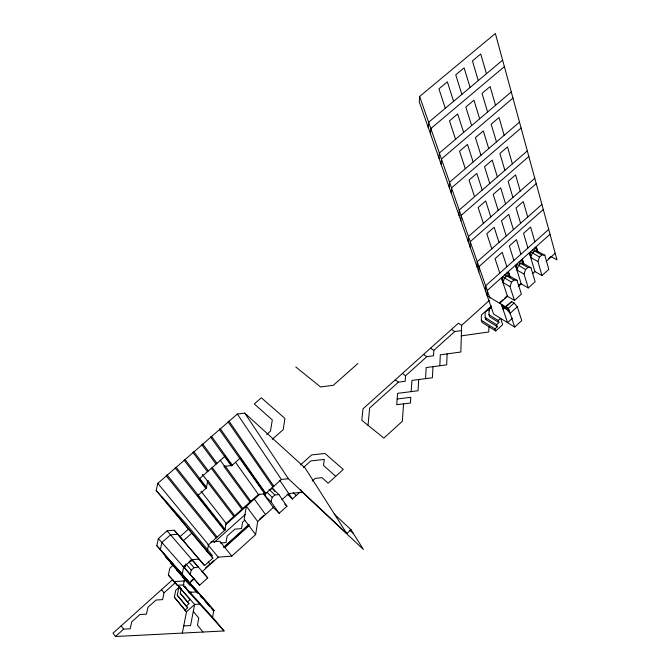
<?xml version="1.0" encoding="UTF-8"?>
<svg xmlns="http://www.w3.org/2000/svg" width="670" height="670" viewBox="0 0 670 670"><rect width="100%" height="100%" fill="white"/><g stroke="black" fill="none" stroke-linecap="round" stroke-linejoin="round"><path stroke-width="1" d="M488.857 326.642L488.807 331.968L461.337 335.871M498.941 322.555L498.204 320.444L500.54 318.325L502.718 324.649L495.75 330.98L495.004 328.895L497.341 326.776L496.604 324.674L498.941 322.555L489.72 316.835L488.974 314.733L489.025 309.473L491.336 307.396M497.341 326.776L485.876 319.607L485.901 317.856M485.876 319.607L485.122 317.513L485.189 312.27L491.211 306.843M485.549 291.082L485.616 285.797L548.697 229.4M495.75 330.98L482.057 322.362L481.303 320.277L481.387 315.042L491.47 305.956M478.841 271.936L478.941 266.627L543.286 209.517M477.124 267.037L477.233 261.727L541.896 204.425M470.097 246.97L470.24 241.644L536.235 183.614M468.296 241.828L468.447 236.502L534.777 178.287M489.527 300.286L461.663 325.327L460.843 352.018L440.316 354.824L439.813 365.753M460.927 220.782L461.111 215.439L528.839 156.47M459.034 215.388L459.226 210.045L527.323 150.884M447.125 353.894L446.681 364.84L426.17 367.57L425.55 378.642M451.287 193.278L451.521 187.927L521.093 127.995M449.302 187.608L449.545 182.257L519.493 122.133M432.979 366.666L432.41 377.754L411.924 380.409L411.187 391.623M461.504 330.578L454.737 331.55L433.808 350.368L433.532 355.753L426.782 356.683L405.551 375.761L405.157 381.289L398.424 382.168L369.656 408.022L368.023 425.299M441.161 164.351L441.438 158.999L512.944 98.08M439.068 158.388L439.361 153.036L511.269 91.916M418.725 379.53L418.038 390.761L397.578 393.349L396.724 404.705L410.442 403.022L410.819 397.302L397.151 399.002M430.492 133.899L430.835 128.548L504.384 66.623M428.289 127.618L428.641 122.267L502.617 60.141M403.566 403.868L402.335 421.288L383.86 438.088L361.825 420.291L362.964 408.842L458.381 323.208L461.663 325.327M550.799 256.51L556.979 259.826L495.365 33.5L419.646 96.455L419.244 101.79L493.589 314.046L514.702 327.052L521.763 320.612L517.282 306.81L514.099 303.033L511.687 301.601L502.927 308.945L504.527 308.074L506.93 309.523L510.121 313.309L517.282 306.81M265.094 493.472L264.985 494.15L219.467 429.629L219.601 428.934L220.38 428.842L265.822 493.405M201.955 571.862L218.236 557.172L231.812 556.125L255.613 534.593L257.707 521.57L274.038 506.847M184.217 578.151L171.043 563.445L171.235 562.524L214.207 610.63L213.345 610.68L213.495 609.801M172.173 580.069L113.021 633.167L115.449 636.5L224.048 630.956L212.583 617.305L213.847 610.211L165.574 555.824L165.373 556.728L173.019 565.262M198.086 593.645L156.797 545.656L158.388 538.529L167.081 530.841L174.233 530.213L204.551 565.564L212.901 558.043L207.198 551.67L208.504 544.811L224.919 530.087L226.133 523.379L258.436 494.46L265.714 493.748L265.094 495.909L270.981 501.696L279.156 513.295L286.944 506.252L278.896 494.577L272.966 488.849L270.965 489.033M207.901 603.193L207.742 604.064L208.596 604.013L166.277 556.653L165.373 556.728M224.182 466.714L225.061 465.935L250.823 501.269L250.103 501.344L249.985 502.023L224.182 466.714L224.316 466.019M182.332 633.091L186.503 611.811L194.627 604.432L200.464 604.08M191.486 586.66L191.662 585.747M184.577 578.981L183.279 585.446L190.59 593.511L190.95 591.677M197.742 495.632L206.318 488.062L207.667 481.269L202.407 474.377M179.585 586.87L175.733 590.329L174.334 597.163L186.503 611.811L184.995 610.202L187.717 607.732L186.21 606.107L188.932 603.636L180.238 593.319L181.235 588.411M186.21 606.107L177.274 595.245L178.672 588.402L180.188 587.037M187.767 580.681L182.207 574.115L183.63 567.113L191.955 559.651L198.898 559.115M190.958 585.379L190.037 585.446L182.625 577.172L182.81 576.233L191.771 586.216M184.803 579.198L176.788 570.254L176.981 569.332L192.382 586.593M175.532 582.498L164.041 592.824L162.592 599.625L156.018 600.035L147.961 607.271L146.445 614.156L139.879 614.541L131.764 621.835L130.173 628.803L123.623 629.155L115.449 636.5M183.739 625.931L190.573 625.571L194.627 604.432L168.371 575.103L169.853 568.143L172.868 565.447M207.198 551.67L156.152 490.482L157.802 483.371L237.331 414.06L244.784 413.122L305.059 467.92L346.817 533.538L350.988 529.677L334.238 514.099M185.607 564.509L184.669 568.076L199.627 585.237L207.725 577.917L167.081 530.841M506.93 309.523L507.349 307.915L509.342 310.981L508.522 311.416M190.69 561.033L191.067 559.609M190.129 574.466L191.268 570.17L194.015 567.691L198.353 567.063L192.851 560.731L189.25 561.242M270.981 501.696L272.246 497.349L274.893 494.971L278.896 494.577M508.371 276.107L509.158 273.888L507.232 272.581L506.822 275.981L504.493 278.075L502.919 282.505L509.97 286.609L514.459 300.436L521.377 294.172L516.989 280.295L509.912 276.233L506.822 275.981L513.907 280.052L516.989 280.295M509.97 286.609L511.562 282.162L513.907 280.052M522.298 263.611L523.094 261.392L521.21 260.06L520.783 263.469L518.463 265.546L516.88 269.985L523.99 273.997L528.278 287.941L535.146 281.727L530.958 267.724L523.814 263.754L520.783 263.469L527.918 267.447L530.958 267.724M523.99 273.997L525.59 269.541L527.918 267.447M536.134 251.208L536.938 248.989L535.096 247.624L534.635 251.049L532.332 253.109L530.732 257.556L537.901 261.476L541.988 275.529L548.814 269.365L544.819 255.245L537.625 251.367L534.635 251.049L541.837 254.935L544.819 255.245M537.901 261.476L539.526 257.012L541.837 254.935M187.424 602.003L190.154 599.533L178.563 586.267M512.491 318.191L507.575 322.664L501.344 304.297M287.304 494.1L292.43 498.999L300.051 492.107M312.203 481.119L315.235 478.38L322.027 477.693L328.132 483.204L343.274 469.444L324.992 453.456L311.634 454.913L300.47 464.938M505.247 307.43L511.687 301.601M508.363 308.225L514.099 303.033M223.596 547.231L249.123 524.233M224.048 547.524L248.913 525.121M224.927 547.432L248.905 525.833M190.9 581.091L194.007 578.294M205.665 567.783L208.772 564.978M211.1 562.875L213.429 560.773M259.273 519.434L263.938 515.23M499.862 302.488L502.969 299.691M504.518 298.292L507.626 295.487M519.267 284.993L520.816 283.594M548.764 258.394L550.313 256.995M189.049 583.503L194.409 578.662M281.785 499.854L288.753 493.572L302.421 492.249L363.416 549.467L350.988 529.677M499.786 303.234L507.483 296.299L501.378 277.824M518.186 286.643L521.235 283.896L515.398 265.261M532.617 273.628L534.886 271.576L529.325 252.791M546.184 261.392L555.195 253.268M346.817 533.538L288.385 478.74L281.375 479.452L265.404 493.782L240.262 458.096L231.828 465.541L224.626 466.328L220.095 460.114M214.048 542.491L245.186 514.543M244.91 520.138L242.607 522.215L241.518 528.58L234.877 529.158L227.13 536.126L225.974 542.574L220.288 543.043M303.384 467.585L310.855 460.876L324.263 459.436L323.526 465.474L335.72 476.311M225.422 525.004L259.767 494.242M550.02 234.257L487.249 290.478L487.191 295.755L508.564 308.644L514.702 327.052M204.551 565.564L179.92 536.695L188.639 528.948M192.014 533.002L183.354 540.715L177.667 534.241L170.548 534.853L161.905 542.507L160.331 549.626L189.099 583.679M272.238 439.336L283.201 429.637L284.918 418.407L261.334 397.779L254.282 403.935L272.305 419.956L270.487 431.145L266.702 434.487M357.922 363.5L333.317 385.275L320.553 386.959L295.805 366.967M225.087 456.195L199.25 478.908L206.318 488.062M208.11 480.884L207.223 481.663L233.838 516.486L233.956 515.799L234.676 515.732L208.11 480.884L207.365 480.959M183.773 566.142L185.23 565.941M210.941 541.98L219.802 541.243L231.812 556.125M171.043 563.445L171.947 563.37M176.788 570.254L177.709 570.187M182.625 577.172L183.547 577.105M173.815 581.652L184.778 580.89M184.099 584.826L177.148 585.304L172.919 580.212M183.279 585.446L189.116 592.422L196.503 591.945L184.761 578.059M503.706 280.295L502.148 280.169L502.55 276.777L511.562 282.162M517.667 267.766L516.143 267.632L516.562 264.223L525.59 269.541M531.536 255.337L530.029 255.178L530.481 251.761L539.526 257.012M534.886 271.576L541.988 275.529M521.235 283.896L528.278 287.941M507.483 296.299L514.459 300.436M488.974 314.733L498.204 320.444M485.122 317.513L496.604 324.674M481.303 320.277L495.004 328.895M451.471 329.414L454.737 331.55M430.584 348.157L433.808 350.368M423.574 354.447L426.782 356.683M402.394 373.458L405.551 375.761M395.283 379.84L398.424 382.168M349.723 530.179L353.526 533.714M293.309 492.76L296.249 495.549M284.725 504.108L286.944 506.252M268.963 489.226L274.893 494.971M267.07 492.308L272.246 497.349M279.156 513.295L273.293 507.517L263.704 493.949M177.274 595.245L187.717 607.732M180.238 593.319L188.932 603.636M168.371 575.103L171.713 578.763M172.399 579.508L175.825 583.269M186.143 588.093L184.845 586.652L190.59 593.511M188.094 590.253L212.583 617.305M189.116 592.422L224.048 630.956M156.152 490.482L185.933 523.647L212.465 555.547M200.162 595.965L202.248 598.293M205.02 601.392L209.877 606.811M211.259 608.36L213.345 610.68M156.797 545.656L182.207 574.115M174.401 566.812L177.181 569.919M178.572 571.468L181.352 574.575M183.052 566.25L199.627 585.237M158.388 538.529L183.63 567.113M174.233 530.213L179.92 536.695M202.231 571.602L207.725 577.917M189.133 562.046L194.015 567.691M185.791 563.797L191.268 570.17M186.293 579.391L192.022 586.166M208.295 562.055L210.254 564.375M503.723 308.51L502.14 306.625L502.542 305.017L504.527 308.074M161.931 496.914L212.901 558.043M207.951 544.718L218.236 557.172M157.802 483.371L208.504 544.811M193.287 611.417L198.789 618.075L197.449 625.202L203.035 632.028M174.334 597.163L184.995 610.202M161.478 589.675L164.041 592.824M197.441 495.314L224.919 530.087M201.067 491.261L226.133 523.379M255.613 534.593L244.148 519.376L246.376 506.235L257.707 521.57M212.197 467.484L242.766 508.488L242.046 508.555L241.929 509.242L211.31 468.271M121.178 625.847L123.623 629.155M254.357 499.091L265.513 514.527M224.827 455.96L231.828 465.541M235.472 462.283L258.436 494.46M239.952 457.811L251.325 473.941M252.523 475.641L262.699 490.08M272.053 487.526L274.692 491.353M279.784 480.306L292.43 498.999M237.331 414.06L281.375 479.452M244.784 413.122L288.385 478.74M300.78 489.745L302.421 492.249M489.025 309.473L489.527 310.88M419.646 96.455L489.938 298.192M504.945 306.466L505.724 308.795M445.324 108.255L438.917 88.859L447.351 81.824L453.615 101.296M455.575 139.26L449.486 120.851L457.685 113.933L463.632 132.409M465.307 168.706L459.528 151.219L467.493 144.418L473.137 161.972M474.569 196.72L469.067 180.079L476.814 173.388L482.191 190.096M483.38 223.395L478.145 207.541L485.691 200.967L490.808 216.879M491.788 248.83L486.797 233.713L494.142 227.239L499.033 242.414M499.812 273.1L495.046 258.67L502.207 252.297L506.872 266.794M504.887 274.675L505.657 277.028M508.396 271.534L510.289 277.388M461.865 94.361L455.742 74.822L464.109 67.854L470.089 87.46M471.647 125.592L465.843 107.049L473.966 100.19L479.636 118.808M480.943 155.264L475.424 137.643L483.321 130.901L488.715 148.589M489.787 183.496L484.536 166.73L492.224 160.088L497.349 176.922M498.212 210.388L493.204 194.409L500.691 187.876L505.582 203.915M506.244 236.024L501.47 220.782L508.765 214.358L513.421 229.659M513.907 260.504L509.351 245.949L516.461 239.626L520.917 254.232M518.89 262.137L519.619 264.508M522.374 259.014L523.873 263.938M478.271 80.584L472.434 60.911L480.725 54.002L486.42 73.742M487.593 112.041L482.057 93.365L490.113 86.564L495.515 105.307M496.453 141.931L491.194 124.176L499.033 117.484L504.167 135.306M504.887 170.373L499.879 153.48L507.508 146.898L512.391 163.857M512.919 197.474L508.145 181.369L515.573 174.887L520.238 191.05M520.582 223.319L516.026 207.96L523.27 201.578L527.717 216.996M527.901 247.992L523.546 233.319L530.606 227.046L534.853 241.77M532.784 249.692L533.488 252.079M536.243 246.594L537.96 252.548M273.092 486.303L272.991 486.973L228.194 422.025L228.328 421.329L229.098 421.237L273.821 486.227L273.092 486.303M224.618 529.769L224.492 530.472L175.272 468.146L175.44 467.417L176.202 467.333L225.346 529.702L224.618 529.769M231.51 465.24L231.384 465.935L210.698 437.267L210.849 436.564L211.62 436.471L232.264 465.156L231.51 465.24M216.427 537.114L216.301 537.817L166.327 475.943L166.495 475.214L167.257 475.131L217.155 537.047L216.427 537.114M216.201 463.422L216.067 464.126L201.905 444.939L202.047 444.227L202.817 444.143L216.963 463.339L216.201 463.422M207.591 470.993L207.449 471.697L193.061 452.644L193.22 451.923L193.99 451.84L208.353 470.909L207.591 470.993M206.008 487.743L205.866 488.455L184.191 460.374L184.342 459.654L185.113 459.57L206.762 487.668L206.008 487.743"/></g></svg>
